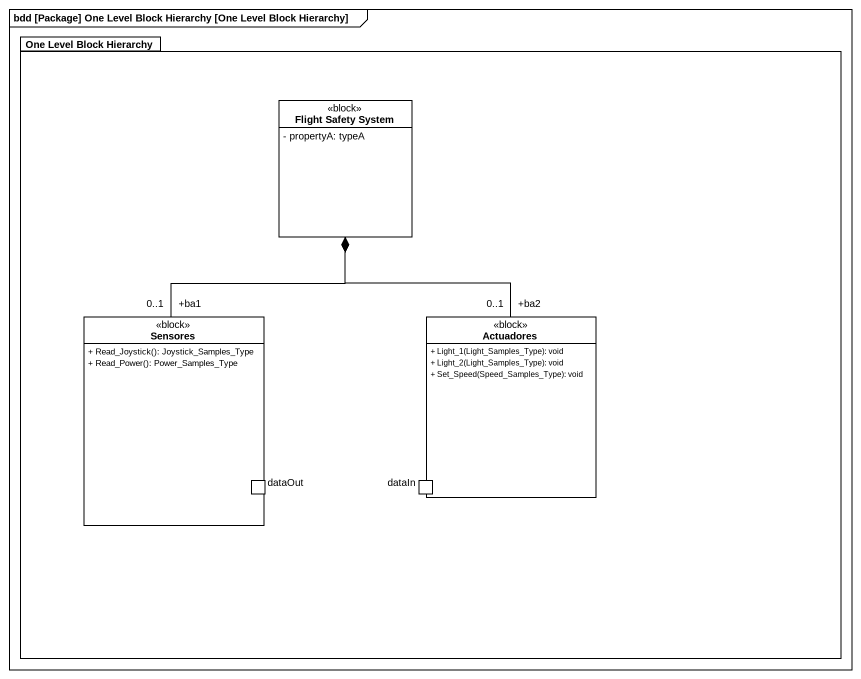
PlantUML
@startuml
mainframe bdd [Package] One Level Block Hierarchy [One Level Block Hierarchy]
hide circle
hide empty members
skinparam classAttributeIconSize 0
package "One Level Block Hierarchy" as One_Level_Block_Hierarchy {
  class "Flight Safety System" as Flight_Safety_System <<block>> {
    - propertyA: typeA
  }
  class Sensores <<block>> {
    + Read_Joystick(): Joystick_Samples_Type
    + Read_Power(): Power_Samples_Type
    -- ports --
    dataOut
  }
  class Actuadores <<block>> {
    + Light_1(Light_Samples_Type): void
    + Light_2(Light_Samples_Type): void
    + Set_Speed(Speed_Samples_Type): void
    -- ports --
    dataIn
  }
}
Sensores "+ba1\n0..1" -up-* Flight_Safety_System
Actuadores "+ba2\n0..1" -up-* Flight_Safety_System
@enduml
